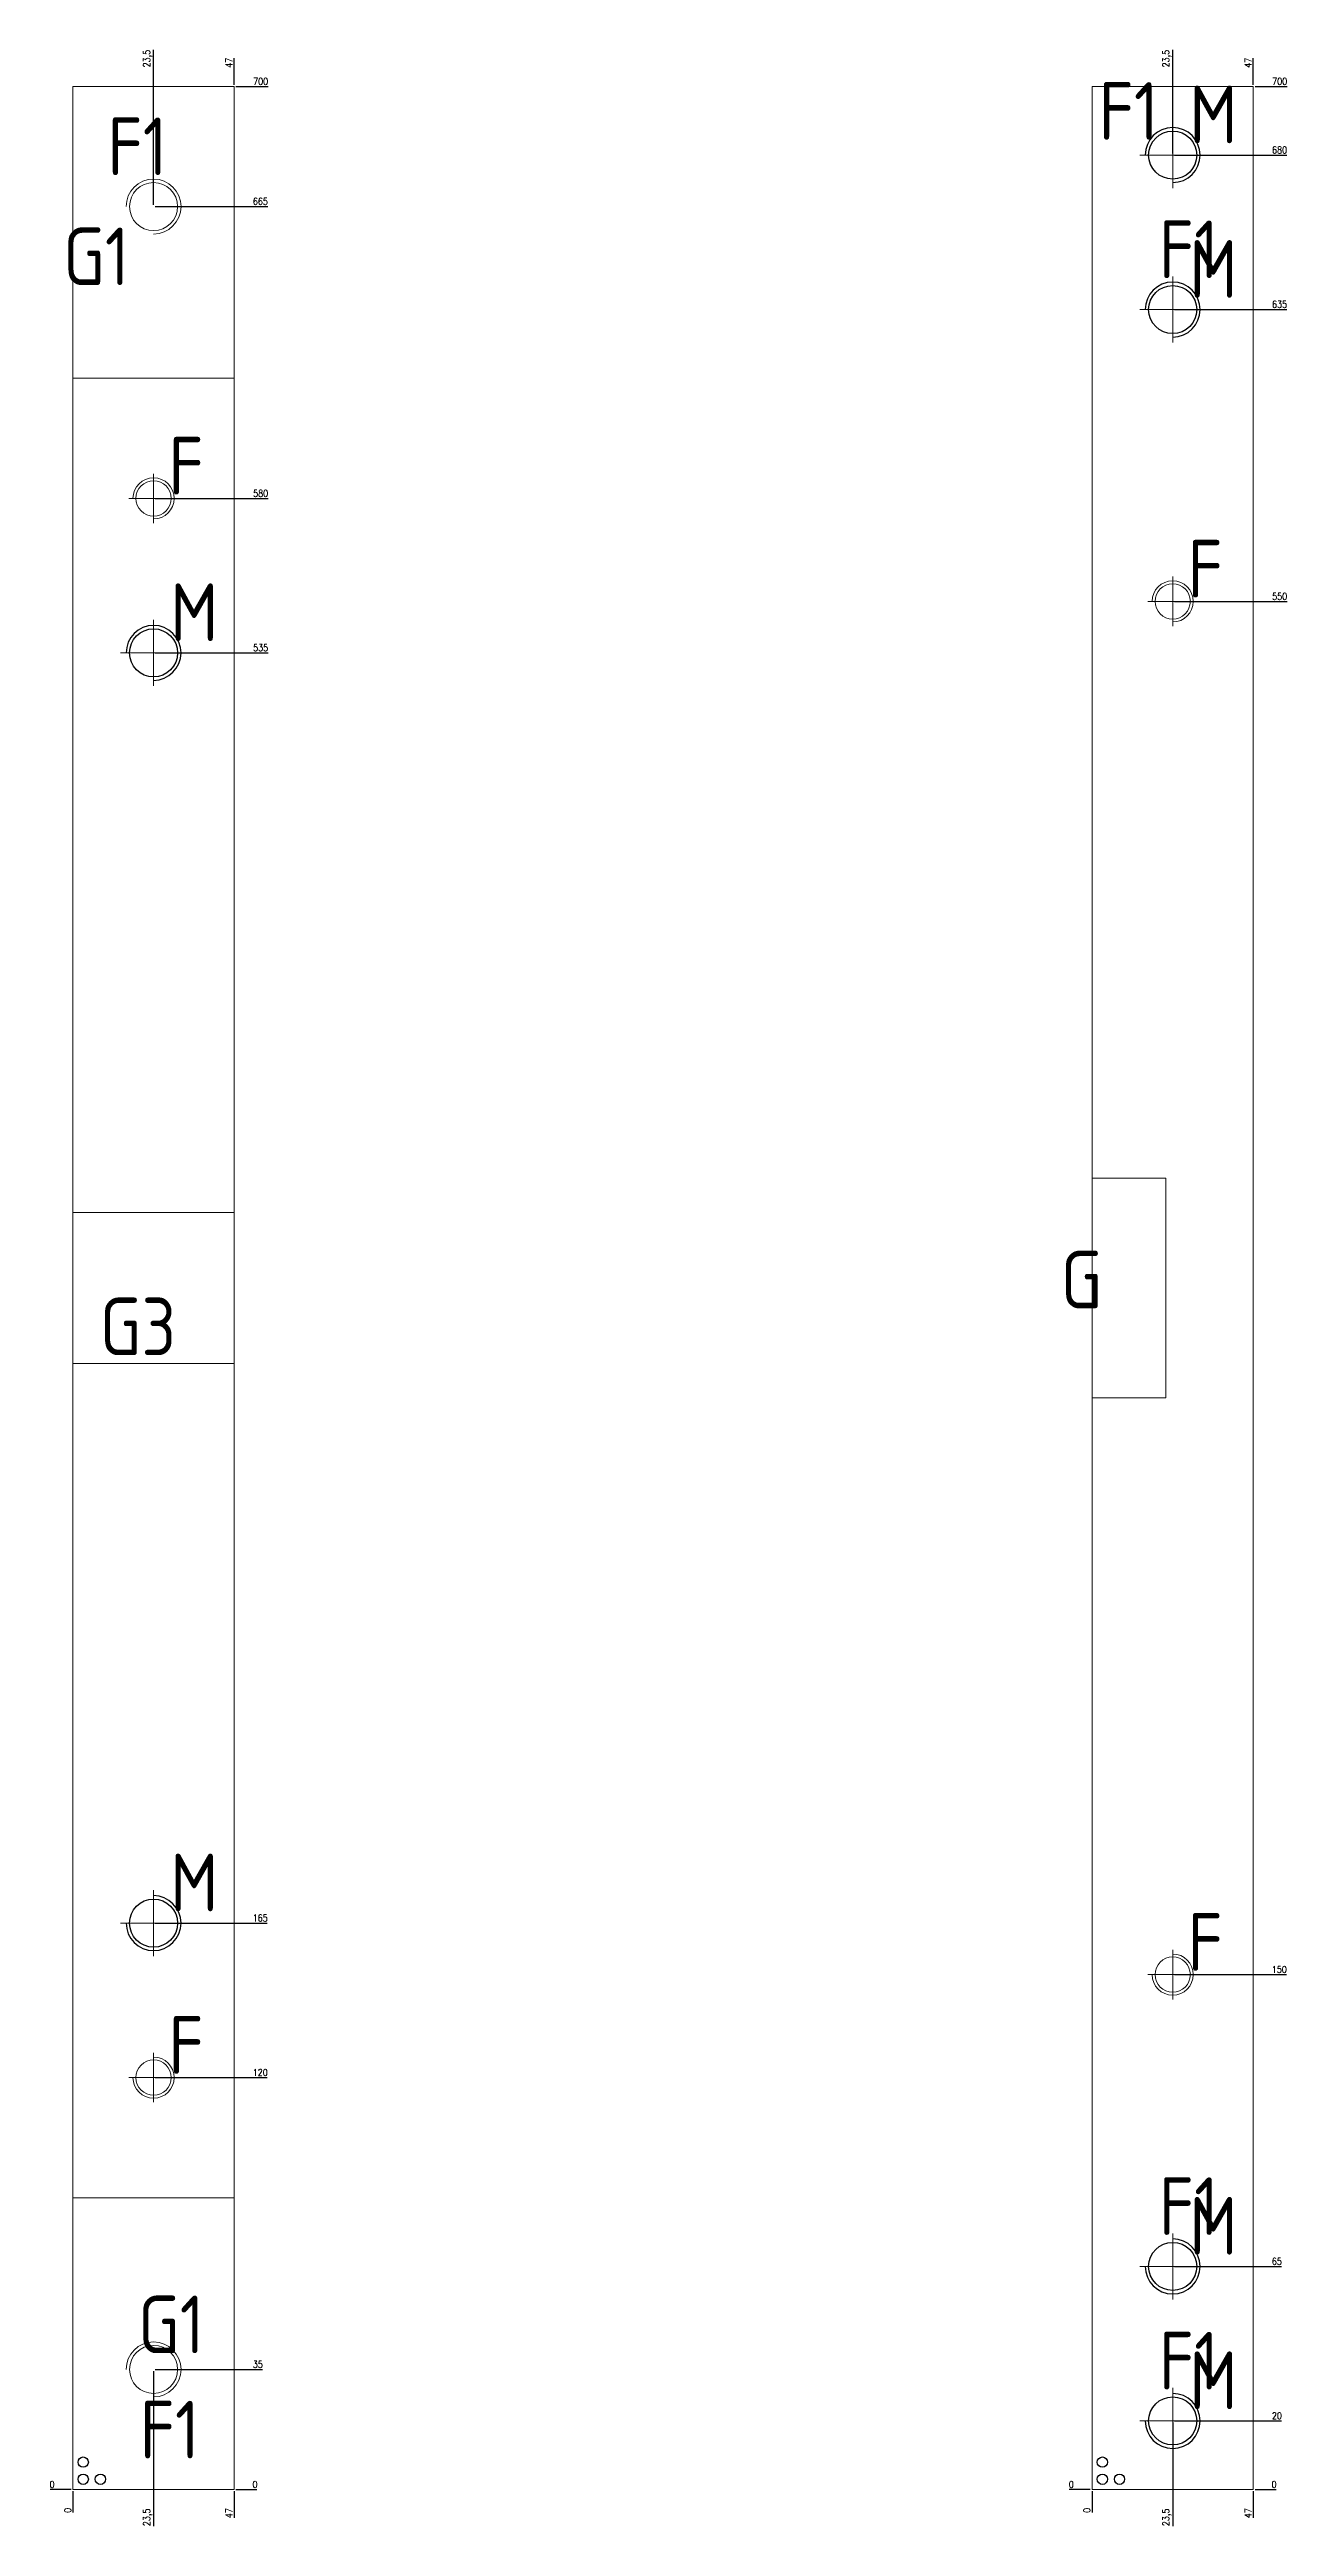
# Model space of a CAD drawing. Header units: millimetres. Extents: x 48729 to 52518, y -13032 to -10902.
# Drawn here: x 51026 to 51387, y -11916 to -11194 of the extents above; entities that cross this region are included whole.
import ezdxf
from ezdxf.enums import TextEntityAlignment as Align

# ---------------------------------------------------------------- set-up
doc = ezdxf.new("R2010")
doc.units = ezdxf.units.MM
for name, pattern in [('ACAD_ISO03W100', [0]), ('CENTER', [0]), ('DASHED', [0]), ('HIDDEN', [0])]:
    doc.linetypes.add(name, pattern=pattern)
for name, color, linetype in [('B2', 255, 'Continuous'), ('B2_O', 40, 'Continuous'), ('DIM', 4, 'Continuous'), ('TEXT', 4, 'Continuous')]:
    doc.layers.add(name, color=color, linetype=linetype)
doc.styles.add('gbenor', font='gbenor.shx', dxfattribs={"bigfont": 'gbcbig.shx'})
doc.styles.get("Standard").update_dxf_attribs({"font": 'txt.shx', "width": 0.85, "bigfont": 'ctxt.shx'})
doc.dimstyles.new('T-2-WX', dxfattribs={"dimtxt": 2, "dimasz": 2, "dimexe": 0.5, "dimexo": 0.5, "dimgap": 0.5, "dimtad": 1, "dimtxsty": 'Standard', "dimblk": 'OPEN30', "dimcen": 0, "dimazin": 3, "dimtfac": 1, "dimtmove": 0, "dimatfit": 3, "dimldrblk": 'OPEN30', "dimlwd": -1, "dimlwe": -1})

# ---------------------------------------------------------------- blocks, each defined once
blk = doc.blocks.new('*D7673')
at = {"layer": 'Defpoints', "color": 0}
for p in [(51032.56, -11904.95), (51079.56, -11904.95), (51084.56, -11904.95)]:
    blk.add_point(p, dxfattribs=at)
at = {"layer": 'DIM', "color": 0}
blk.add_line((51080.06, -11904.95), (51086.19, -11904.95), dxfattribs=at)
at = {"layer": 'DIM', "color": 0, "insert": (51085.63, -11903.45), "char_height": 2, "attachment_point": 5}
blk.add_mtext('0', dxfattribs=at)
blk = doc.blocks.new('_Open30')
blk = doc.blocks.new('*D7674')
at = {"layer": 'Defpoints', "color": 0}
for p in [(51056.06, -11869.95), (51084.56, -11869.95), (51032.56, -11904.95)]:
    blk.add_point(p, dxfattribs=at)
at = {"layer": 'DIM', "color": 0}
blk.add_line((51056.56, -11869.95), (51087.81, -11869.95), dxfattribs=at)
at = {"layer": 'DIM', "color": 0, "insert": (51086.44, -11868.45), "char_height": 2, "attachment_point": 5}
blk.add_mtext('35', dxfattribs=at)
blk = doc.blocks.new('*D7675')
at = {"layer": 'Defpoints', "color": 0}
for p in [(51056.06, -11784.95), (51084.56, -11784.95), (51032.56, -11904.95)]:
    blk.add_point(p, dxfattribs=at)
at = {"layer": 'DIM', "color": 0}
blk.add_line((51056.56, -11784.95), (51089.19, -11784.95), dxfattribs=at)
at = {"layer": 'DIM', "color": 0, "insert": (51087.13, -11783.45), "char_height": 2, "attachment_point": 5}
blk.add_mtext('120', dxfattribs=at)
blk = doc.blocks.new('*D7676')
at = {"layer": 'Defpoints', "color": 0}
for p in [(51056.06, -11739.95), (51084.56, -11739.95), (51032.56, -11904.95)]:
    blk.add_point(p, dxfattribs=at)
at = {"layer": 'DIM', "color": 0}
blk.add_line((51056.56, -11739.95), (51089.19, -11739.95), dxfattribs=at)
at = {"layer": 'DIM', "color": 0, "insert": (51087.13, -11738.45), "char_height": 2, "attachment_point": 5}
blk.add_mtext('165', dxfattribs=at)
blk = doc.blocks.new('*D7677')
at = {"layer": 'Defpoints', "color": 0}
for p in [(51056.06, -11369.95), (51084.56, -11369.95), (51032.56, -11904.95)]:
    blk.add_point(p, dxfattribs=at)
at = {"layer": 'DIM', "color": 0}
blk.add_line((51056.56, -11369.95), (51089.43, -11369.95), dxfattribs=at)
at = {"layer": 'DIM', "color": 0, "insert": (51087.25, -11368.45), "char_height": 2, "attachment_point": 5}
blk.add_mtext('535', dxfattribs=at)
blk = doc.blocks.new('*D7678')
at = {"layer": 'Defpoints', "color": 0}
for p in [(51056.06, -11324.95), (51084.56, -11324.95), (51032.56, -11904.95)]:
    blk.add_point(p, dxfattribs=at)
at = {"layer": 'DIM', "color": 0}
blk.add_line((51056.56, -11324.95), (51089.43, -11324.95), dxfattribs=at)
at = {"layer": 'DIM', "color": 0, "insert": (51087.25, -11323.45), "char_height": 2, "attachment_point": 5}
blk.add_mtext('580', dxfattribs=at)
blk = doc.blocks.new('*D7679')
at = {"layer": 'Defpoints', "color": 0}
for p in [(51056.06, -11239.95), (51084.56, -11239.95), (51032.56, -11904.95)]:
    blk.add_point(p, dxfattribs=at)
at = {"layer": 'DIM', "color": 0}
blk.add_line((51056.56, -11239.95), (51089.35, -11239.95), dxfattribs=at)
at = {"layer": 'DIM', "color": 0, "insert": (51087.21, -11238.45), "char_height": 2, "attachment_point": 5}
blk.add_mtext('665', dxfattribs=at)
blk = doc.blocks.new('*D7680')
at = {"layer": 'Defpoints', "color": 0}
for p in [(51079.56, -11204.95), (51084.56, -11204.95), (51032.56, -11904.95)]:
    blk.add_point(p, dxfattribs=at)
at = {"layer": 'DIM', "color": 0}
blk.add_line((51080.06, -11204.95), (51089.43, -11204.95), dxfattribs=at)
at = {"layer": 'DIM', "color": 0, "insert": (51087.25, -11203.45), "char_height": 2, "attachment_point": 5}
blk.add_mtext('700', dxfattribs=at)
blk = doc.blocks.new('*D7681')
at = {"layer": 'Defpoints', "color": 0}
for p in [(51027.56, -11904.95), (51032.56, -11904.95), (51032.56, -11904.95)]:
    blk.add_point(p, dxfattribs=at)
at = {"layer": 'DIM', "color": 0}
blk.add_line((51032.06, -11904.95), (51025.93, -11904.95), dxfattribs=at)
at = {"layer": 'DIM', "color": 0, "insert": (51026.49, -11903.45), "char_height": 2, "attachment_point": 5}
blk.add_mtext('0', dxfattribs=at)
blk = doc.blocks.new('*D7682')
at = {"layer": 'Defpoints', "color": 0}
for p in [(51032.56, -11904.95), (51079.56, -11904.95), (51079.56, -11909.95)]:
    blk.add_point(p, dxfattribs=at)
at = {"layer": 'DIM', "color": 0}
blk.add_line((51079.56, -11905.45), (51079.56, -11913.2), dxfattribs=at)
at = {"layer": 'DIM', "color": 0, "insert": (51078.06, -11911.82), "char_height": 2, "attachment_point": 5, "rotation": 90}
blk.add_mtext('47', dxfattribs=at)
blk = doc.blocks.new('*D7683')
at = {"layer": 'Defpoints', "color": 0}
for p in [(51056.06, -11869.95), (51032.56, -11904.95), (51056.06, -11909.95)]:
    blk.add_point(p, dxfattribs=at)
at = {"layer": 'DIM', "color": 0}
blk.add_line((51056.06, -11870.45), (51056.06, -11915.63), dxfattribs=at)
at = {"layer": 'DIM', "color": 0, "insert": (51054.37, -11913.04), "char_height": 2, "attachment_point": 5, "rotation": 90}
blk.add_mtext('23,5', dxfattribs=at)
blk = doc.blocks.new('*D7684')
at = {"layer": 'Defpoints', "color": 0}
for p in [(51032.56, -11904.95), (51032.56, -11904.95), (51032.56, -11909.95)]:
    blk.add_point(p, dxfattribs=at)
at = {"layer": 'DIM', "color": 0}
blk.add_line((51032.56, -11905.45), (51032.56, -11911.58), dxfattribs=at)
at = {"layer": 'DIM', "color": 0, "insert": (51031.06, -11911.01), "char_height": 2, "attachment_point": 5, "rotation": 90}
blk.add_mtext('0', dxfattribs=at)
blk = doc.blocks.new('*D7685')
at = {"layer": 'Defpoints', "color": 0}
for p in [(51079.56, -11199.95), (51079.56, -11204.95), (51032.56, -11904.95)]:
    blk.add_point(p, dxfattribs=at)
at = {"layer": 'DIM', "color": 0}
blk.add_line((51079.56, -11204.45), (51079.56, -11196.7), dxfattribs=at)
at = {"layer": 'DIM', "color": 0, "insert": (51078.06, -11198.07), "char_height": 2, "attachment_point": 5, "rotation": 90}
blk.add_mtext('47', dxfattribs=at)
blk = doc.blocks.new('*D7686')
at = {"layer": 'Defpoints', "color": 0}
for p in [(51056.06, -11199.95), (51056.06, -11239.95), (51032.56, -11904.95)]:
    blk.add_point(p, dxfattribs=at)
at = {"layer": 'DIM', "color": 0}
blk.add_line((51056.06, -11239.45), (51056.06, -11194.27), dxfattribs=at)
at = {"layer": 'DIM', "color": 0, "insert": (51054.37, -11196.86), "char_height": 2, "attachment_point": 5, "rotation": 90}
blk.add_mtext('23,5', dxfattribs=at)
blk = doc.blocks.new('*D7687')
at = {"layer": 'Defpoints', "color": 0}
for p in [(51329.56, -11904.95), (51376.56, -11904.95), (51381.56, -11904.95)]:
    blk.add_point(p, dxfattribs=at)
at = {"layer": 'DIM', "color": 0}
blk.add_line((51377.06, -11904.95), (51383.19, -11904.95), dxfattribs=at)
at = {"layer": 'DIM', "color": 0, "insert": (51382.63, -11903.45), "char_height": 2, "attachment_point": 5}
blk.add_mtext('0', dxfattribs=at)
blk = doc.blocks.new('*D7688')
at = {"layer": 'Defpoints', "color": 0}
for p in [(51353.06, -11884.95), (51381.56, -11884.95), (51329.56, -11904.95)]:
    blk.add_point(p, dxfattribs=at)
at = {"layer": 'DIM', "color": 0}
blk.add_line((51353.56, -11884.95), (51384.81, -11884.95), dxfattribs=at)
at = {"layer": 'DIM', "color": 0, "insert": (51383.44, -11883.45), "char_height": 2, "attachment_point": 5}
blk.add_mtext('20', dxfattribs=at)
blk = doc.blocks.new('*D7689')
at = {"layer": 'Defpoints', "color": 0}
for p in [(51353.06, -11839.95), (51381.56, -11839.95), (51329.56, -11904.95)]:
    blk.add_point(p, dxfattribs=at)
at = {"layer": 'DIM', "color": 0}
blk.add_line((51353.56, -11839.95), (51384.73, -11839.95), dxfattribs=at)
at = {"layer": 'DIM', "color": 0, "insert": (51383.4, -11838.45), "char_height": 2, "attachment_point": 5}
blk.add_mtext('65', dxfattribs=at)
blk = doc.blocks.new('*D7690')
at = {"layer": 'Defpoints', "color": 0}
for p in [(51353.06, -11754.95), (51381.56, -11754.95), (51329.56, -11904.95)]:
    blk.add_point(p, dxfattribs=at)
at = {"layer": 'DIM', "color": 0}
blk.add_line((51353.56, -11754.95), (51386.19, -11754.95), dxfattribs=at)
at = {"layer": 'DIM', "color": 0, "insert": (51384.13, -11753.45), "char_height": 2, "attachment_point": 5}
blk.add_mtext('150', dxfattribs=at)
blk = doc.blocks.new('*D7691')
at = {"layer": 'Defpoints', "color": 0}
for p in [(51353.06, -11354.95), (51381.56, -11354.95), (51329.56, -11904.95)]:
    blk.add_point(p, dxfattribs=at)
at = {"layer": 'DIM', "color": 0}
blk.add_line((51353.56, -11354.95), (51386.43, -11354.95), dxfattribs=at)
at = {"layer": 'DIM', "color": 0, "insert": (51384.25, -11353.45), "char_height": 2, "attachment_point": 5}
blk.add_mtext('550', dxfattribs=at)
blk = doc.blocks.new('*D7692')
at = {"layer": 'Defpoints', "color": 0}
for p in [(51353.06, -11269.95), (51381.56, -11269.95), (51329.56, -11904.95)]:
    blk.add_point(p, dxfattribs=at)
at = {"layer": 'DIM', "color": 0}
blk.add_line((51353.56, -11269.95), (51386.35, -11269.95), dxfattribs=at)
at = {"layer": 'DIM', "color": 0, "insert": (51384.21, -11268.45), "char_height": 2, "attachment_point": 5}
blk.add_mtext('635', dxfattribs=at)
blk = doc.blocks.new('*D7693')
at = {"layer": 'Defpoints', "color": 0}
for p in [(51353.06, -11224.95), (51381.56, -11224.95), (51329.56, -11904.95)]:
    blk.add_point(p, dxfattribs=at)
at = {"layer": 'DIM', "color": 0}
blk.add_line((51353.56, -11224.95), (51386.35, -11224.95), dxfattribs=at)
at = {"layer": 'DIM', "color": 0, "insert": (51384.21, -11223.45), "char_height": 2, "attachment_point": 5}
blk.add_mtext('680', dxfattribs=at)
blk = doc.blocks.new('*D7694')
at = {"layer": 'Defpoints', "color": 0}
for p in [(51376.56, -11204.95), (51381.56, -11204.95), (51329.56, -11904.95)]:
    blk.add_point(p, dxfattribs=at)
at = {"layer": 'DIM', "color": 0}
blk.add_line((51377.06, -11204.95), (51386.43, -11204.95), dxfattribs=at)
at = {"layer": 'DIM', "color": 0, "insert": (51384.25, -11203.45), "char_height": 2, "attachment_point": 5}
blk.add_mtext('700', dxfattribs=at)
blk = doc.blocks.new('*D7695')
at = {"layer": 'Defpoints', "color": 0}
for p in [(51324.56, -11904.95), (51329.56, -11904.95), (51329.56, -11904.95)]:
    blk.add_point(p, dxfattribs=at)
at = {"layer": 'DIM', "color": 0}
blk.add_line((51329.06, -11904.95), (51322.93, -11904.95), dxfattribs=at)
at = {"layer": 'DIM', "color": 0, "insert": (51323.49, -11903.45), "char_height": 2, "attachment_point": 5}
blk.add_mtext('0', dxfattribs=at)
blk = doc.blocks.new('*D7696')
at = {"layer": 'Defpoints', "color": 0}
for p in [(51329.56, -11904.95), (51376.56, -11904.95), (51376.56, -11909.95)]:
    blk.add_point(p, dxfattribs=at)
at = {"layer": 'DIM', "color": 0}
blk.add_line((51376.56, -11905.45), (51376.56, -11913.2), dxfattribs=at)
at = {"layer": 'DIM', "color": 0, "insert": (51375.06, -11911.82), "char_height": 2, "attachment_point": 5, "rotation": 90}
blk.add_mtext('47', dxfattribs=at)
blk = doc.blocks.new('*D7697')
at = {"layer": 'Defpoints', "color": 0}
for p in [(51353.06, -11884.95), (51329.56, -11904.95), (51353.06, -11909.95)]:
    blk.add_point(p, dxfattribs=at)
at = {"layer": 'DIM', "color": 0}
blk.add_line((51353.06, -11885.45), (51353.06, -11915.63), dxfattribs=at)
at = {"layer": 'DIM', "color": 0, "insert": (51351.37, -11913.04), "char_height": 2, "attachment_point": 5, "rotation": 90}
blk.add_mtext('23,5', dxfattribs=at)
blk = doc.blocks.new('*D7698')
at = {"layer": 'Defpoints', "color": 0}
for p in [(51329.56, -11904.95), (51329.56, -11904.95), (51329.56, -11909.95)]:
    blk.add_point(p, dxfattribs=at)
at = {"layer": 'DIM', "color": 0}
blk.add_line((51329.56, -11905.45), (51329.56, -11911.58), dxfattribs=at)
at = {"layer": 'DIM', "color": 0, "insert": (51328.06, -11911.01), "char_height": 2, "attachment_point": 5, "rotation": 90}
blk.add_mtext('0', dxfattribs=at)
blk = doc.blocks.new('*D7699')
at = {"layer": 'Defpoints', "color": 0}
for p in [(51376.56, -11199.95), (51376.56, -11204.95), (51329.56, -11904.95)]:
    blk.add_point(p, dxfattribs=at)
at = {"layer": 'DIM', "color": 0}
blk.add_line((51376.56, -11204.45), (51376.56, -11196.7), dxfattribs=at)
at = {"layer": 'DIM', "color": 0, "insert": (51375.06, -11198.07), "char_height": 2, "attachment_point": 5, "rotation": 90}
blk.add_mtext('47', dxfattribs=at)
blk = doc.blocks.new('*D7700')
at = {"layer": 'Defpoints', "color": 0}
for p in [(51353.06, -11199.95), (51353.06, -11224.95), (51329.56, -11904.95)]:
    blk.add_point(p, dxfattribs=at)
at = {"layer": 'DIM', "color": 0}
blk.add_line((51353.06, -11224.45), (51353.06, -11194.27), dxfattribs=at)
at = {"layer": 'DIM', "color": 0, "insert": (51351.37, -11196.86), "char_height": 2, "attachment_point": 5, "rotation": 90}
blk.add_mtext('23,5', dxfattribs=at)

msp = doc.modelspace()

# ---------------------------------------------------------------- linework, layer by layer
at = {"layer": 'B2', "lineweight": 13, "ltscale": 0.5}
for points in [[(51079.562, -11904.948), (51032.562, -11904.948), (51032.562, -11204.948), (51079.562, -11204.948)], [(51376.562, -11904.948), (51329.562, -11904.948), (51329.562, -11204.948), (51376.562, -11204.948)]]:
    msp.add_lwpolyline(points, close=True, dxfattribs=at)
at = {"layer": 'B2_O', "color": 4, "linetype": 'CENTER', "lineweight": 15}
for p, q in [((51353.062, -11234.548), (51353.062, -11215.348)), ((51343.462, -11224.948), (51362.662, -11224.948)), ((51353.062, -11279.548), (51353.062, -11260.348)), ((51343.462, -11269.948), (51362.662, -11269.948)), ((51056.062, -11332.148), (51056.062, -11317.748)), ((51048.862, -11324.948), (51063.262, -11324.948)), ((51353.062, -11362.148), (51353.062, -11347.748)), ((51345.862, -11354.948), (51360.262, -11354.948)), ((51056.062, -11379.548), (51056.062, -11360.348)), ((51046.462, -11369.948), (51065.662, -11369.948)), ((51056.062, -11730.348), (51056.062, -11749.548)), ((51046.462, -11739.948), (51065.662, -11739.948)), ((51353.062, -11747.748), (51353.062, -11762.148)), ((51345.862, -11754.948), (51360.262, -11754.948)), ((51056.062, -11777.748), (51056.062, -11792.148)), ((51048.862, -11784.948), (51063.262, -11784.948)), ((51353.062, -11830.348), (51353.062, -11849.548)), ((51343.462, -11839.948), (51362.662, -11839.948)), ((51353.062, -11875.348), (51353.062, -11894.548)), ((51343.462, -11884.948), (51362.662, -11884.948))]:
    msp.add_line(p, q, dxfattribs=at)
at = {"layer": 'B2_O', "color": 94, "linetype": 'HIDDEN', "lineweight": 15, "ltscale": 2}
for points in [[(51032.562, -11289.948), (51032.562, -11204.948), (51079.562, -11204.948), (51079.562, -11289.948)], [(51032.562, -11819.948), (51032.562, -11904.948), (51079.562, -11904.948), (51079.562, -11819.948)]]:
    msp.add_lwpolyline(points, close=True, dxfattribs=at)
at = {"layer": 'B2_O', "color": 94, "linetype": 'Continuous', "lineweight": 15}
for points in [[(51329.562, -11586.948), (51329.562, -11522.948), (51351.062, -11522.948), (51351.062, -11586.948)], [(51032.562, -11576.948), (51032.562, -11532.948), (51079.562, -11532.948), (51079.562, -11576.948)]]:
    msp.add_lwpolyline(points, close=True, dxfattribs=at)
at = {"layer": 'B2_O', "linetype": 'Continuous', "lineweight": 15}
for centre in [(51353.062, -11224.948), (51056.062, -11239.948), (51353.062, -11269.948), (51353.062, -11839.948), (51056.062, -11869.948), (51353.062, -11884.948)]:
    msp.add_circle(centre, 7, dxfattribs=at)
at = {"layer": 'B2_O', "color": 4, "linetype": 'ACAD_ISO03W100', "ltscale": 2}
for centre in [(51353.062, -11224.948), (51353.062, -11269.948), (51056.062, -11369.948), (51056.062, -11739.948), (51353.062, -11839.948), (51353.062, -11884.948)]:
    msp.add_circle(centre, 7, dxfattribs=at)
at = {"layer": 'B2_O', "color": 4, "linetype": 'DASHED', "lineweight": 15}
for centre in [(51056.062, -11324.948), (51353.062, -11354.948), (51353.062, -11754.948), (51056.062, -11784.948)]:
    msp.add_circle(centre, 5.15, dxfattribs=at)
at = {"layer": 'B2_O', "linetype": 'Continuous', "lineweight": 15}
for centre, start, end in [((51353.062, -11224.948), 270, 180), ((51056.062, -11239.948), 270, 180), ((51353.062, -11269.948), 270, 180), ((51353.062, -11839.948), 180, 90), ((51056.062, -11869.948), 270, 180), ((51353.062, -11884.948), 180, 90)]:
    msp.add_arc(centre, 8, start, end, dxfattribs=at)
at = {"layer": 'B2_O', "color": 4, "linetype": 'ACAD_ISO03W100', "ltscale": 2}
for centre, start, end in [((51353.062, -11224.948), 270, 180), ((51353.062, -11269.948), 270, 180), ((51056.062, -11369.948), 270, 180), ((51056.062, -11739.948), 180, 90), ((51353.062, -11839.948), 180, 90), ((51353.062, -11884.948), 180, 90)]:
    msp.add_arc(centre, 8, start, end, dxfattribs=at)
at = {"layer": 'B2_O', "color": 4, "linetype": 'DASHED', "lineweight": 15}
for centre, start, end in [((51056.062, -11324.948), 270, 180), ((51353.062, -11354.948), 270, 180), ((51353.062, -11754.948), 180, 90), ((51056.062, -11784.948), 180, 90)]:
    msp.add_arc(centre, 6, start, end, dxfattribs=at)
at = {"layer": 'TEXT', "color": 4}
for centre in [(51035.562, -11896.948), (51332.562, -11896.948), (51035.562, -11901.948), (51040.562, -11901.948), (51332.562, -11901.948), (51337.562, -11901.948)]:
    msp.add_circle(centre, 1.5, dxfattribs=at)

# ---------------------------------------------------------------- texts
at = {"layer": 'TEXT', "color": 4, "style": 'gbenor'}
for s, p in [('F1', (51340.22, -11212.107)), ('M', (51364.913, -11213.097)), ('F1', (51051.361, -11222.407)), ('G1 ', (51043.937, -11254.448)), ('F1', (51357.762, -11252.407)), ('M', (51364.913, -11258.097)), ('F', (51065.556, -11315.454)), ('F', (51362.556, -11345.454)), ('M', (51067.913, -11358.097)), ('G', (51326.524, -11552.517)), ('G3 ', (51056.062, -11566.148)), ('M', (51067.913, -11728.097)), ('F', (51362.556, -11745.454)), ('F', (51065.556, -11775.454)), ('F1', (51357.762, -11822.407)), ('M', (51364.913, -11828.097)), ('G1 ', (51065.761, -11856.848)), ('F1', (51357.762, -11867.407)), ('M', (51364.913, -11873.097)), ('F1', (51060.762, -11887.489))]:
    msp.add_text(s, height=16.8, dxfattribs=at).set_placement(p, align=Align.MIDDLE_CENTER)

# ---------------------------------------------------------------- dimensions: what is measured, and where the dimension line sits
at = {"layer": 'DIM', "color": 94}
for feature_location, offset, dtype, origin, picture, middle in [((51056.062, -11239.948), (0, 40), 1, (51032.562, -11904.948), '*D7686', (51054.371, -11196.857)), ((51079.562, -11204.948), (0, 5), 1, (51032.562, -11904.948), '*D7685', (51078.062, -11198.072)), ((51353.062, -11224.948), (0, 25), 1, (51329.562, -11904.948), '*D7700', (51351.371, -11196.857)), ((51376.562, -11204.948), (0, 5), 1, (51329.562, -11904.948), '*D7699', (51375.062, -11198.072)), ((51079.562, -11204.948), (5, 0), 0, (51032.562, -11904.948), '*D7680', (51087.247, -11203.448)), ((51376.562, -11204.948), (5, 0), 0, (51329.562, -11904.948), '*D7694', (51384.247, -11203.448)), ((51353.062, -11224.948), (28.5, 0), 0, (51329.562, -11904.948), '*D7693', (51384.207, -11223.448)), ((51056.062, -11239.948), (28.5, 0), 0, (51032.562, -11904.948), '*D7679', (51087.207, -11238.448)), ((51353.062, -11269.948), (28.5, 0), 0, (51329.562, -11904.948), '*D7692', (51384.207, -11268.448)), ((51056.062, -11324.948), (28.5, 0), 0, (51032.562, -11904.948), '*D7678', (51087.247, -11323.448)), ((51353.062, -11354.948), (28.5, 0), 0, (51329.562, -11904.948), '*D7691', (51384.247, -11353.448)), ((51056.062, -11369.948), (28.5, 0), 0, (51032.562, -11904.948), '*D7677', (51087.247, -11368.448)), ((51056.062, -11739.948), (28.5, 0), 0, (51032.562, -11904.948), '*D7676', (51087.126, -11738.448)), ((51353.062, -11754.948), (28.5, 0), 0, (51329.562, -11904.948), '*D7690', (51384.126, -11753.448)), ((51056.062, -11784.948), (28.5, 0), 0, (51032.562, -11904.948), '*D7675', (51087.126, -11783.448)), ((51353.062, -11839.948), (28.5, 0), 0, (51329.562, -11904.948), '*D7689', (51383.397, -11838.448)), ((51056.062, -11869.948), (28.5, 0), 0, (51032.562, -11904.948), '*D7674', (51086.438, -11868.448)), ((51056.062, -11869.948), (0, -40), 1, (51032.562, -11904.948), '*D7683', (51054.371, -11913.038)), ((51353.062, -11884.948), (28.5, 0), 0, (51329.562, -11904.948), '*D7688', (51383.438, -11883.448)), ((51353.062, -11884.948), (0, -25), 1, (51329.562, -11904.948), '*D7697', (51351.371, -11913.038)), ((51032.561525038, -11904.947960752), (-5, 0), 0, (51032.561525038, -11904.947960752), '*D7681', (51026.494858372, -11903.447960752)), ((51079.561525038, -11904.947960752), (5, 0), 0, (51032.561525038, -11904.947960752), '*D7673', (51085.628191705, -11903.447960752)), ((51329.561525038, -11904.947960752), (-5, 0), 0, (51329.561525038, -11904.947960752), '*D7695', (51323.494858372, -11903.447960752)), ((51376.561525038, -11904.947960752), (5, 0), 0, (51329.561525038, -11904.947960752), '*D7687', (51382.628191705, -11903.447960752)), ((51032.561525038, -11904.947960752), (0, -5), 1, (51032.561525038, -11904.947960752), '*D7684', (51031.061525038, -11911.014627419)), ((51079.562, -11904.948), (0, -5), 1, (51032.562, -11904.948), '*D7682', (51078.062, -11911.824)), ((51329.561525038, -11904.947960752), (0, -5), 1, (51329.561525038, -11904.947960752), '*D7698', (51328.061525038, -11911.014627419)), ((51376.562, -11904.948), (0, -5), 1, (51329.562, -11904.948), '*D7696', (51375.062, -11911.824))]:
    dim = msp.add_ordinate_dim(feature_location=feature_location, offset=offset, dtype=dtype, origin=origin, dimstyle='T-2-WX', dxfattribs=at)
    dim.commit()
    dim.dimension.update_dxf_attribs({"geometry": picture, "text_midpoint": middle})

doc.saveas('drawing.dxf')
